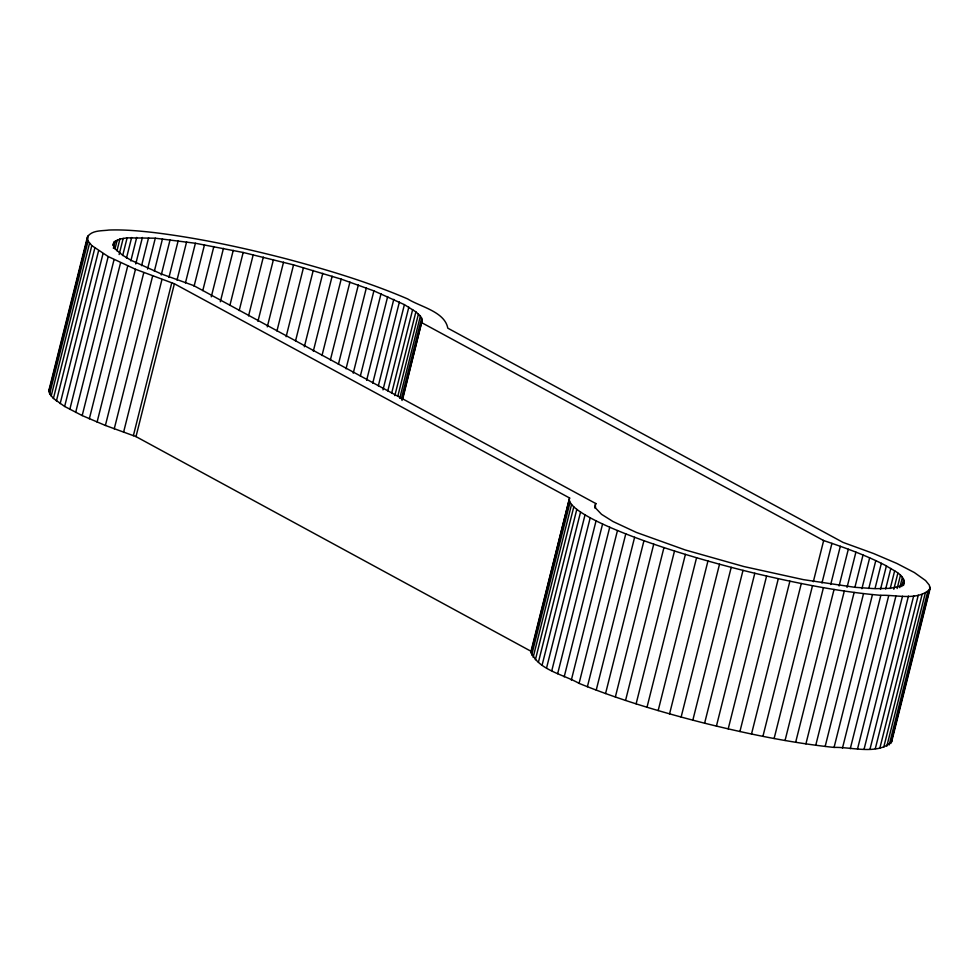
<?xml version="1.0" encoding="UTF-8"?>
<svg xmlns="http://www.w3.org/2000/svg" width="979" height="979" viewBox="0 0 979 979"><rect width="100%" height="100%" fill="white"/><g stroke="black" fill="none" stroke-linecap="round" stroke-linejoin="round"><path stroke-width="1.47" d="M530.997 651.268L135.995 436.61L105.389 425.461L82.187 415.573L64.638 406.456L53.417 398.441L49.672 393.864L48.999 389.997L87.388 237.163C91.536 229.979 101.816 231.068 108.95 230.041C123.954 229.502 138.945 230.873 153.85 232.549C198.529 238.019 242.621 247.565 286.174 258.811C327.39 269.788 368.422 282.087 407.668 298.925C420.309 306.855 444.686 311.555 447.795 328.161L843.005 542.39L873.611 553.539L896.813 563.427L914.362 572.544L925.583 580.559L929.328 585.136L930.001 589.003L891.612 741.837C877.343 755.237 851.865 746.855 834.059 747.418C790.359 742.804 747.234 733.748 704.611 723.2C662.061 712.357 619.78 699.948 579.078 683.379C563.659 674.458 537.251 669.807 530.997 651.268L569.594 497.993L174.384 283.775L135.469 269.262L108.204 256.547L91.806 245.594L88.061 241.03L87.388 237.163M402.675 399.151L422.279 319.692L420.383 316.058L415.879 311.86L404.4 304.64L373.905 290.873L341.194 279.125L293.553 264.868L243.171 252.472L195.396 243.257L155.294 238.203L127.123 237.848L119.915 239.047L113.87 242.217L113.123 245.203L115.008 248.837L122.73 255.323L131.002 260.255L161.486 274.022L194.197 285.77M530.948 653.103L569.594 497.993M891.612 741.837L891.661 740.002M903.495 585.466C906.958 575.175 892.872 570.5 886.399 565.911C866.256 555.301 844.718 547.653 823.192 540.396M48.95 391.833L88.22 235.511M49.672 393.864L88.061 241.03M51.165 396.067L89.554 243.233M53.417 398.441L91.806 245.594M56.415 400.962L94.804 248.128M60.16 403.642L98.561 250.808M64.638 406.456L103.028 253.61M69.815 409.393L108.204 256.547M113.136 245.154L113.87 242.217M113.393 248.323L115.228 240.981M115.032 248.739L117.247 239.916M75.664 412.44L114.066 259.594M116.954 250.795L119.915 239.047M119.144 254.516L123.207 238.35M82.187 415.573L120.576 262.739M122.693 255.482L127.123 237.848M126.475 258.101L131.639 237.53M89.334 418.804L127.723 265.97M130.831 260.928L136.73 237.407M135.751 263.938L142.396 237.481M97.08 422.108L135.469 269.262M141.576 265.664L148.588 237.75M105.389 425.461L143.778 272.627M147.548 269.066L155.294 238.203M114.237 428.863L152.626 276.017M154.364 271.183L162.477 238.852M161.254 274.952L170.113 239.684M123.574 432.29L161.963 279.443M168.951 277.436L178.178 240.699M133.352 435.716L171.753 282.882M135.995 436.61L174.384 283.775M177.015 280.104L186.61 241.886M185.435 282.931L195.396 243.257M194.16 285.941L204.489 244.799M202.788 290.579L213.863 246.488M211.28 296.833L223.457 248.336M220.324 301.777L233.247 250.343M229.894 305.375L243.171 252.472M239.194 310.576L253.218 254.736M248.556 315.899L263.314 257.11M257.93 321.332L273.435 259.606M267.291 326.851L283.531 262.188M276.947 331L293.553 264.868M286.125 336.69L303.478 267.622M295.523 340.973L313.231 270.424M304.347 346.774L322.801 273.3M313.317 351.143L332.138 276.2M321.993 355.548L341.194 279.125M330.376 359.966L349.931 282.074M338.391 364.384L358.326 285.024M346.028 368.789L366.33 287.961M353.235 373.17L373.905 290.873M360.358 376.046L381.027 293.749M366.623 380.341L387.672 296.576M372.754 383.107L393.791 299.341M378.335 385.799L399.383 302.034M382.985 389.875L404.4 304.64M387.794 390.927L408.83 307.161M391.624 393.338L412.661 309.572M394.831 395.626L415.879 311.86M397.78 396.324L418.449 314.026M399.713 398.355L420.383 316.058M401.353 398.783L421.655 317.955M402.002 400.484L422.279 319.692M531.67 655.135L570.059 502.288L569.337 500.269M533.151 657.337L571.54 504.491L570.059 502.288M535.403 659.699L573.792 506.865L571.54 504.491M538.413 662.232L576.802 509.398L573.792 506.865M542.158 664.912L580.547 512.066L576.802 509.398M546.625 667.727L585.026 514.881L580.547 512.066M551.801 670.652L590.19 517.818L585.026 514.881M594.718 507.966L595.819 503.561L193.732 285.611M557.663 673.699L596.052 520.865L590.19 517.818M564.185 676.844L602.574 524.01L596.052 520.865M571.332 680.075L609.721 527.24L602.574 524.01M579.078 683.379L617.468 530.532L609.721 527.24M587.388 686.732L625.777 533.885L617.468 530.532M596.223 690.122L634.612 537.287L625.777 533.885M605.56 693.548L643.949 540.714L634.612 537.287M615.35 696.987L653.739 544.153L643.949 540.714M625.557 700.426L663.946 547.591L653.739 544.153M636.117 703.84L674.507 551.006L663.946 547.591M647.009 707.23L685.398 554.395L674.507 551.006M658.169 710.57L696.558 557.736L685.398 554.395M669.563 713.85L707.952 561.016L696.558 557.736M681.127 717.069L719.516 564.222L707.952 561.016M692.826 720.189L731.215 567.343L719.516 564.222M704.611 723.2L743 570.365L731.215 567.343M716.42 726.112L754.809 573.266C796.319 583.08 838.293 591.634 880.843 595.342C896.434 594.62 917.874 601.216 930.001 589.003M728.205 728.89L766.594 576.044M739.916 731.521L778.305 578.687M751.505 734.017L789.894 581.183M762.922 736.343L801.311 583.508M813.329 581.71L823.657 540.555L421.57 322.593L422.23 321.259M774.12 738.509L812.509 585.662M821.968 583.019L831.93 543.345M785.048 740.491L823.437 587.645M830.718 584.5L840.325 546.282M795.658 742.278L834.047 589.444M839.089 585.968L848.316 549.219M805.913 743.869L844.302 591.035M847.043 587.4L855.903 552.132M854.9 587.339L863.025 555.007M815.752 745.264L854.141 592.43M861.912 588.697L869.658 557.834M825.15 746.451L863.539 593.617M868.777 588.526L875.789 560.6M834.059 747.418L872.46 594.583M875.091 588.281L881.369 563.304M880.488 589.419L886.399 565.911M842.454 748.176L880.843 595.342M885.665 589.003L890.829 568.42M890.229 588.465L894.659 570.83M850.274 748.702L888.663 595.868M893.815 589.297L897.865 573.131M897.131 588.526L900.447 575.297M857.506 749.021L895.895 596.174M899.799 587.62L902.381 577.329M901.806 586.568L903.654 579.213M903.164 585.369L904.278 580.951M864.102 749.094L902.491 596.26M870.05 748.959L908.439 596.125M875.324 748.592L913.713 595.758M879.888 748.005L918.278 595.171M883.731 747.197L922.12 594.363M886.839 746.169L925.228 593.335M889.189 744.933L927.578 592.099M890.78 743.489L930.05 587.167M48.999 389.997L49.831 388.345M595.868 503.487L595.159 504.895L595.734 508.211L601.51 514.305L612.989 521.513L636.362 532.417L685.251 549.965L743.954 566.56L803.526 579.666L854.912 587.314L874.993 588.685L890.266 588.318L900.142 586.237L904.229 582.529M743 570.365L754.809 573.266"/></g></svg>
